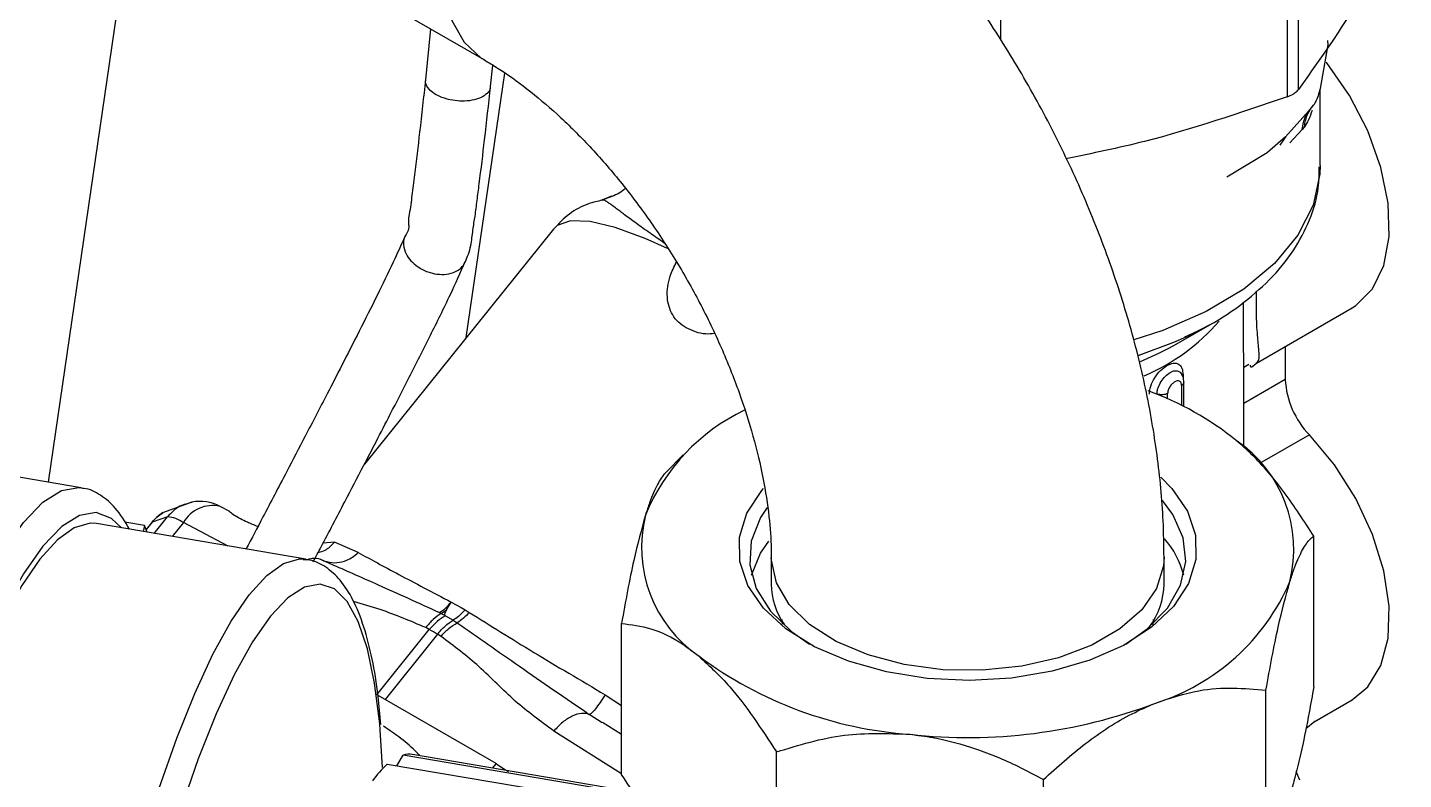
# Model space of a CAD drawing. Extents: x 75 to 2075, y 25 to 1460.
# Drawn here: x 1708.9 to 1787.7, y 811.7 to 854.8 of the extents above; entities that cross this region are included whole.
import ezdxf

# ---------------------------------------------------------------- set-up
doc = ezdxf.new("R2010")
doc.units = 0
doc.header["$LTSCALE"] = 5
doc.linetypes.add('SLD-KATı', pattern=[0])
doc.layers.get('0').update_dxf_attribs({"linetype": 'CONTINUOUS'})

msp = doc.modelspace()

# ---------------------------------------------------------------- linework, layer by layer
at = {"color": 7, "linetype": 'SLD-KATı'}
for p, q in [((1671.743, 889.536), (1735.047, 852.991)), ((1715.287, 864.398), (1710.106, 828.763)), ((1781.069, 863.885), (1781.069, 850.862)), ((1781.716, 851.27), (1781.716, 864.292)), ((1764.647, 859.419), (1764.647, 854.109)), ((1732.004, 854.748), (1731.709, 851.835)), ((1782.98, 851.337), (1783.418, 853.836)), ((1783.418, 853.836), (1783.407, 854.09)), ((1734.049, 837.06), (1736.253, 852.216)), ((1735.438, 851.444), (1735.563, 852.676)), ((1782.891, 851.035), (1782.98, 851.337)), ((1782.954, 846.917), (1782.954, 851.248)), ((1780.967, 848.554), (1782.464, 850.225)), ((1782.332, 850.038), (1782.227, 849.918)), ((1782.464, 850.225), (1782.585, 850.376)), ((1782.058, 849.141), (1781.928, 848.988)), ((1780.967, 848.554), (1779.938, 847.668)), ((1780.966, 848.554), (1780.853, 848.381)), ((1777.611, 846.278), (1779.921, 847.654)), ((1779.938, 847.668), (1779.921, 847.654)), ((1742.39, 845.134), (1741.807, 844.938)), ((1741.829, 844.953), (1741.866, 844.913)), ((1739.041, 843.271), (1728.216, 829.804)), ((1779.32, 835.596), (1784.791, 838.755)), ((1774.705, 836.676), (1776.764, 837.865)), ((1775.292, 837.101), (1776.764, 837.865)), ((1774.32, 836.462), (1774.705, 836.676)), ((1780.961, 836.544), (1780.961, 834.65)), ((1778.579, 830.774), (1778.579, 835.711)), ((1779.277, 835.578), (1779.307, 835.617)), ((1775.153, 833.103), (1775.153, 834.514)), ((1711.983, 828.444), (1686.207, 832.835)), ((1746.475, 830.332), (1745.477, 829.321)), ((1718.322, 827.626), (1716.702, 827.035)), ((1720.458, 827.109), (1719.941, 827.381)), ((1724.856, 824.349), (1712.867, 826.391)), ((1715.625, 826.279), (1714.486, 826.473)), ((1715.625, 826.279), (1715.536, 825.936)), ((1716.013, 826.443), (1715.709, 826.064)), ((1716.933, 826.784), (1716.047, 826.471)), ((1727.852, 824.74), (1726.49, 825.324)), ((1782.593, 817.035), (1782.593, 825.679)), ((1751.518, 824.461), (1751.518, 822.93)), ((1774.018, 822.93), (1774.018, 824.461)), ((1724.773, 824.361), (1724.856, 824.349)), ((1725.686, 824.356), (1725.702, 824.347)), ((1725.702, 824.347), (1726.442, 824.02)), ((1732.511, 821.298), (1732.616, 821.243)), ((1732.616, 821.243), (1732.911, 821.452)), ((1732.911, 821.452), (1733.18, 821.898)), ((1733.18, 821.898), (1733.756, 821.589)), ((1733.756, 821.589), (1733.984, 821.454)), ((1733.984, 821.454), (1734.221, 821.307)), ((1732.616, 821.243), (1732.841, 821.122)), ((1732.841, 821.122), (1732.851, 821.115)), ((1732.851, 821.115), (1733.293, 820.86)), ((1733.293, 820.86), (1733.528, 820.716)), ((1742.943, 812.024), (1742.943, 820.668)), ((1752.153, 820.629), (1752.143, 820.893)), ((1731.931, 820.322), (1731.726, 820.434)), ((1732.6, 819.93), (1732.394, 820.055)), ((1735.765, 812.642), (1728.991, 816.552)), ((1779.856, 808.209), (1779.856, 816.853)), ((1782.612, 815.042), (1784.791, 816.3)), ((1742.943, 814.314), (1741.857, 814.998)), ((1782.143, 814.648), (1782.662, 815.074)), ((1729.251, 812.424), (1729.122, 814.566)), ((1730.076, 812.503), (1730.425, 813.129)), ((1742.414, 811.087), (1730.425, 813.129)), ((1742.959, 811.121), (1730.97, 813.163)), ((1735.765, 812.642), (1735.536, 812.385)), ((1751.819, 804.665), (1751.819, 813.309)), ((1741.507, 810.555), (1729.518, 812.597)), ((1781.801, 811.698), (1781.593, 812.182)), ((1767.109, 803.085), (1767.109, 811.729))]:
    msp.add_line(p, q, dxfattribs=at)
at = {"color": 8, "linetype": 'SLD-KATı'}
for p, q in [((1781.928, 848.988), (1781.224, 848.222)), ((1780.853, 848.381), (1780.656, 848.081)), ((1741.829, 844.953), (1742.387, 845.176)), ((1778.579, 835.361), (1778.866, 835.527)), ((1775.106, 834.917), (1775.106, 834.794)), ((1775.019, 834.314), (1775.019, 833.17)), ((1780.961, 834.65), (1778.579, 833.275)), ((1773.616, 833.821), (1773.616, 833.804)), ((1774.222, 833.545), (1774.222, 833.854)), ((1782.349, 831.481), (1779.489, 829.83)), ((1716.047, 826.471), (1715.713, 826.055)), ((1716.013, 826.443), (1716.047, 826.471)), ((1716.165, 825.829), (1716.933, 826.784)), ((1717.848, 826.451), (1717.205, 825.652)), ((1720.408, 825.106), (1717.848, 826.451)), ((1726.49, 825.324), (1725.847, 825.273)), ((1728.929, 816.588), (1731.931, 820.322)), ((1732.394, 820.055), (1729.392, 816.321)), ((1742.001, 816.588), (1742.943, 815.96)), ((1741.838, 814.971), (1741.093, 815.462)), ((1742.943, 812.062), (1739.063, 814.507))]:
    msp.add_line(p, q, dxfattribs=at)
at = {"color": 8, "linetype": 'SLD-KATı', "flags": 128}
for points in [[(1746.295, 872.478), (1745.853, 872.696), (1744.532, 872.995), (1743.053, 872.874), (1741.476, 872.338), (1739.866, 871.409), (1738.29, 870.124), (1736.811, 868.537), (1735.49, 866.713), (1734.381, 864.726), (1733.529, 862.657), (1732.97, 860.591), (1732.726, 858.613), (1732.808, 856.804), (1733.211, 855.238), (1733.92, 853.978), (1734.905, 853.077), (1735.027, 853.003)], [(1782.954, 846.917), (1782.935, 846.425), (1782.551, 844.648), (1781.68, 842.928), (1780.345, 841.311), (1778.579, 839.838), (1776.429, 838.546), (1773.949, 837.469), (1772.282, 836.924)], [(1745.572, 842.169), (1744.3, 842.736), (1742.572, 843.369), (1741.138, 843.706), (1740.025, 843.741), (1739.258, 843.473), (1739.041, 843.271)], [(1772.544, 836.038), (1774.587, 836.788), (1775.292, 837.101)], [(1772.659, 835.681), (1773.724, 836.156), (1774.32, 836.462)], [(1706.604, 823.19), (1707.532, 824.82), (1708.684, 826.465), (1709.8, 827.63), (1710.864, 828.299), (1711.859, 828.46), (1711.983, 828.444)], [(1714.298, 826.147), (1713.728, 826.688), (1712.853, 827.023), (1711.896, 826.868), (1710.872, 826.224), (1709.797, 825.103), (1708.689, 823.521), (1707.564, 821.502)], [(1774.018, 824.48), (1773.986, 823.968), (1773.584, 822.674), (1772.74, 821.454), (1771.487, 820.357), (1769.878, 819.428), (1767.977, 818.705), (1765.863, 818.217), (1763.622, 817.985), (1761.347, 818.019), (1759.13, 818.316), (1757.061, 818.864), (1755.226, 819.642), (1753.7, 820.617), (1752.546, 821.75), (1751.809, 822.993), (1751.522, 824.297), (1751.518, 824.436)], [(1714.379, 762.733), (1714.3, 762.748), (1713.5, 763.138), (1712.786, 763.956), (1712.168, 765.189), (1711.655, 766.82), (1711.253, 768.826), (1710.969, 771.179), (1710.805, 773.846), (1710.766, 776.789), (1710.85, 779.968), (1711.057, 783.337), (1711.385, 786.849), (1711.828, 790.456), (1712.38, 794.105), (1713.033, 797.747), (1713.779, 801.33), (1714.607, 804.803), (1715.505, 808.119), (1716.46, 811.23), (1717.46, 814.092), (1718.49, 816.666), (1719.535, 818.915), (1720.582, 820.809), (1721.615, 822.319), (1722.619, 823.426), (1723.582, 824.113), (1724.488, 824.37), (1724.773, 824.361)], [(1729.122, 814.566), (1729.09, 814.925), (1728.798, 817.25), (1728.385, 819.212), (1727.857, 820.782), (1727.222, 821.936), (1726.49, 822.656), (1725.672, 822.932), (1724.78, 822.759), (1723.827, 822.141), (1722.829, 821.085), (1721.8, 819.609), (1721.8, 819.609)]]:
    msp.add_lwpolyline(points, dxfattribs=at)
at = {"color": 7, "linetype": 'SLD-KATı', "flags": 128}
for points in [[(1784.791, 838.755), (1785.001, 838.886), (1785.96, 839.843), (1786.606, 841.188), (1786.907, 842.854), (1786.848, 844.759), (1786.433, 846.809), (1785.682, 848.902), (1784.632, 850.935), (1783.335, 852.807), (1783.302, 852.848)], [(1784.791, 816.3), (1785.682, 817.034), (1786.433, 818.26), (1786.848, 819.83), (1786.907, 821.668), (1786.606, 823.681), (1785.96, 825.772), (1785.001, 827.835), (1783.777, 829.77), (1782.349, 831.481)], [(1760.455, 817.517), (1758.121, 817.89), (1755.944, 818.503), (1754.001, 819.337), (1752.355, 820.363), (1751.064, 821.546), (1750.172, 822.846), (1749.709, 824.219), (1749.69, 825.617), (1750.117, 826.993), (1750.975, 828.301), (1751.071, 828.412)], [(1773.828, 829.056), (1774.472, 828.405), (1775.364, 827.105), (1775.828, 825.732), (1775.846, 824.334), (1775.419, 822.958), (1774.562, 821.65), (1773.302, 820.456), (1771.685, 819.415), (1769.763, 818.564), (1767.603, 817.931), (1765.279, 817.539), (1762.869, 817.399), (1760.455, 817.517)], [(1771.824, 819.491), (1773.046, 820.358), (1774.206, 821.555), (1774.954, 822.857), (1775.261, 824.217), (1775.116, 825.587), (1774.526, 826.916), (1773.923, 827.722)], [(1751.281, 827.31), (1750.903, 826.735), (1750.373, 825.397), (1750.291, 824.026), (1750.661, 822.671), (1751.468, 821.381), (1752.683, 820.202), (1753.712, 819.491)], [(1712.867, 826.391), (1712.5, 826.413), (1711.593, 826.155), (1710.63, 825.468), (1709.626, 824.361), (1708.593, 822.851), (1707.546, 820.958), (1706.501, 818.708), (1705.471, 816.134), (1704.471, 813.272), (1703.516, 810.161), (1702.618, 806.846), (1701.79, 803.372), (1701.044, 799.79), (1700.391, 796.148), (1699.839, 792.498), (1699.396, 788.892), (1699.069, 785.379), (1698.861, 782.01), (1698.777, 778.831), (1698.816, 775.888), (1698.98, 773.221), (1699.264, 770.868), (1699.666, 768.862), (1700.18, 767.231), (1700.798, 765.998), (1701.511, 765.181), (1702.311, 764.79), (1702.371, 764.779)], [(1750.394, 823.445), (1750.903, 824.693), (1751.378, 825.397)], [(1773.393, 820.893), (1773.393, 820.888), (1773.375, 820.535)], [(1721.8, 819.609), (1720.757, 817.735), (1719.714, 815.491), (1718.687, 812.912), (1717.693, 810.035), (1716.746, 806.905), (1715.86, 803.57), (1715.05, 800.08), (1714.326, 796.487), (1713.701, 792.847), (1713.184, 789.214), (1712.782, 785.643), (1712.502, 782.19), (1712.348, 778.905), (1712.322, 775.839), (1712.425, 773.038), (1712.654, 770.546), (1712.962, 768.621)]]:
    msp.add_lwpolyline(points, dxfattribs=at)
at = {"color": 8, "linetype": 'SLD-KATı'}
for centre, radius, start, end in [((1768.092, 845.926), 12.057, 293.39295, 318.90939), ((1719.51, 825.531), 1.899, 76.87906, 151.0075)]:
    msp.add_arc(centre, radius, start, end, dxfattribs=at)
at = {"color": 7, "linetype": 'SLD-KATı'}
for centre, radius, start, end in [((1766.92, 817.124), 17.98, 51.32656, 69.87092), ((1785.831, 834.894), 4.876, 182.8622, 224.42258), ((1754.95, 822.524), 11.497, 115.63177, 157.72088), ((1773.886, 824.913), 7.567, 345.89001, 55.65255), ((1718.778, 825.167), 2.5, 62.28202, 100.25359), ((1717.962, 824.877), 2.5, 120.71664, 141.20543), ((1751.651, 825.038), 7.567, 165.89001, 235.65255), ((1705.277, 822.108), 11.157, 19.8473, 21.95277), ((1716.761, 824.888), 1.904, 55.19885, 84.84208), ((1770.107, 822.137), 5.202, 14.55298, 40.72377), ((1755.653, 822.973), 4.135, 180.59408, 215.25375), ((1769.792, 822.998), 4.227, 323.36426, 359.08165), ((1769.802, 827.963), 12.427, 287.22916, 336.8064), ((1716.075, 792.322), 32.178, 59.52698, 60.47839), ((1761.044, 837.159), 22.893, 233.35851, 266.04332), ((1762.804, 844.234), 30.099, 263.62856, 290.77973), ((1730.772, 811.937), 1.242, 80.84939, 106.25069), ((1733.597, 808.062), 6.1, 131.96313, 143.87126)]:
    msp.add_arc(centre, radius, start, end, dxfattribs=at)
msp.add_ellipse((1735.62, 813.417), major_axis=(1.949, -1.566), ratio=0.211459, start_param=4.954083, end_param=5.31777, dxfattribs=at)
for points, knots in [([(1774.018, 824.461), (1774.008, 825.155), (1773.978, 827.087), (1773.667, 830.319), (1773.006, 834.145), (1772.04, 837.986), (1770.791, 841.808), (1769.275, 845.578), (1767.509, 849.268), (1765.509, 852.85), (1763.291, 856.295), (1760.869, 859.578), (1758.261, 862.67), (1755.479, 865.546), (1752.535, 868.172), (1749.476, 870.53), (1747.35, 871.832), (1746.296, 872.477)], [0, 0, 0, 0, 0.038709, 0.107772, 0.176737, 0.245541, 0.314086, 0.382379, 0.450491, 0.518523, 0.586594, 0.654798, 0.723253, 0.792087, 0.861411, 0.931301, 1, 1, 1, 1]), ([(1787.732, 860.82), (1786.735, 859.055), (1784.729, 855.508), (1782.723, 852.687), (1781.716, 851.27)], [0, 0, 0, 0, 0.497539, 1, 1, 1, 1]), ([(1735.047, 852.991), (1735.32, 852.828), (1736.112, 852.355), (1737.523, 851.349), (1739.261, 849.887), (1741.029, 848.146), (1742.777, 846.155), (1744.457, 843.947), (1746.026, 841.566), (1747.444, 839.063), (1748.679, 836.493), (1749.705, 833.917), (1750.506, 831.398), (1751.076, 828.997), (1751.408, 826.826), (1751.511, 825.35), (1751.517, 824.623), (1751.518, 824.461)], [0, 0, 0, 0, 0.036915, 0.106887, 0.177857, 0.250002, 0.323173, 0.397151, 0.471683, 0.546501, 0.621325, 0.695808, 0.76969, 0.84273, 0.914724, 0.981079, 1, 1, 1, 1]), ([(1731.709, 851.835), (1731.599, 850.839), (1731.399, 849.036), (1731.159, 847.001), (1731.003, 845.796), (1730.936, 845.223), (1730.866, 844.661), (1730.79, 844.17), (1730.718, 843.785), (1730.789, 843.22), (1730.644, 843.011), (1730.525, 842.84)], [0, 0, 0, 0, 0.330352, 0.597572, 0.664201, 0.72435, 0.782571, 0.845363, 0.889551, 0.90967, 1, 1, 1, 1]), ([(1733.994, 841.415), (1734.113, 841.692), (1734.323, 842.18), (1734.417, 843.214), (1734.561, 844.043), (1734.671, 844.938), (1734.862, 846.404), (1735.126, 848.607), (1735.327, 850.434), (1735.438, 851.444)], [0, 0, 0, 0, 0.108568, 0.191388, 0.26749, 0.351441, 0.444202, 0.692916, 1, 1, 1, 1]), ([(1781.069, 850.862), (1781.188, 850.911), (1781.331, 850.968), (1781.539, 851.094), (1781.647, 851.182), (1781.706, 851.257), (1781.716, 851.27)], [0, 0, 0, 0, 0.417257, 0.500004, 0.917255, 1, 1, 1, 1]), ([(1781.069, 850.862), (1778.346, 849.926), (1774.122, 848.473), (1769.9, 847.613), (1768.4, 847.308)], [0, 0, 0, 0, 0.644751, 1, 1, 1, 1]), ([(1782.585, 850.376), (1782.64, 850.46), (1782.751, 850.628), (1782.844, 850.9), (1782.891, 851.035)], [0, 0, 0, 0, 0.499999, 1, 1, 1, 1]), ([(1781.928, 848.988), (1781.973, 849.248), (1782.052, 849.714), (1782.338, 850.069), (1782.464, 850.225)], [0, 0, 0, 0, 0.559584, 1, 1, 1, 1]), ([(1782.058, 849.141), (1782.1, 849.4), (1782.176, 849.864), (1782.46, 850.219), (1782.585, 850.376)], [0, 0, 0, 0, 0.5595675, 1, 1, 1, 1]), ([(1782.494, 850.08), (1782.43, 849.886), (1782.303, 849.497), (1782.14, 849.26), (1782.058, 849.141)], [0, 0, 0, 0, 0.49945, 1, 1, 1, 1]), ([(1775.199, 837.095), (1775.59, 837.27), (1776.747, 837.787), (1778.399, 838.878), (1780.113, 840.34), (1781.465, 841.99), (1782.397, 843.768), (1782.898, 845.411), (1782.905, 846.444), (1782.908, 846.846)], [0, 0, 0, 0, 0.084852, 0.251099, 0.417915, 0.583427, 0.745021, 0.900737, 1, 1, 1, 1]), ([(1743.152, 845.61), (1743.151, 845.609), (1742.955, 845.386), (1742.672, 845.26), (1742.39, 845.133)], [0, 0, 0, 0, 0.0038584, 1, 1, 1, 1]), ([(1741.837, 844.924), (1741.576, 844.869), (1740.944, 844.735), (1739.928, 844.202), (1739.339, 843.581), (1739.05, 843.276)], [0, 0, 0, 0, 0.2649018, 0.6396083, 1, 1, 1, 1]), ([(1730.525, 842.84), (1730.307, 842.35), (1729.795, 841.195), (1728.915, 839.415), (1727.934, 837.451), (1726.976, 835.575), (1726.152, 833.971), (1725.45, 832.615), (1724.674, 831.12), (1723.659, 829.174), (1722.527, 827.015), (1721.752, 825.546), (1721.429, 824.932)], [0, 0, 0, 0, 0.076732, 0.180761, 0.29445, 0.40341, 0.496218, 0.56504, 0.632592, 0.749116, 0.895206, 1, 1, 1, 1]), ([(1725.286, 824.208), (1725.436, 824.492), (1726.037, 825.634), (1726.997, 827.466), (1728.046, 829.476), (1728.914, 831.148), (1729.786, 832.836), (1730.825, 834.862), (1731.975, 837.148), (1733.058, 839.317), (1733.711, 840.782), (1733.994, 841.415)], [0, 0, 0, 0, 0.051005, 0.205018, 0.327726, 0.409399, 0.502235, 0.626316, 0.765493, 0.898598, 1, 1, 1, 1]), ([(1778.578, 835.711), (1778.579, 835.719), (1778.584, 835.934), (1778.573, 836.506), (1778.569, 837.552), (1778.571, 838.493), (1778.573, 839.092)], [0, 0, 0, 0, 0.009808, 0.278004, 0.541123, 1, 1, 1, 1]), ([(1774.186, 835.458), (1774.31, 835.514), (1774.559, 835.628), (1774.861, 835.564), (1775.067, 835.333), (1775.093, 835.056), (1775.106, 834.917)], [0, 0, 0, 0, 0.247525, 0.49664, 0.748041, 1, 1, 1, 1]), ([(1778.942, 835.47), (1778.95, 835.425), (1778.973, 835.297), (1779.177, 835.475), (1779.309, 835.591)], [0, 0, 0, 0, 0.350219, 1, 1, 1, 1]), ([(1773.177, 833.804), (1773.193, 833.96), (1773.225, 834.27), (1773.467, 834.761), (1773.804, 835.192), (1774.059, 835.369), (1774.186, 835.458)], [0, 0, 0, 0, 0.252784, 0.503901, 0.752739, 1, 1, 1, 1]), ([(1774.872, 835.121), (1774.932, 835.076), (1775.011, 835.014), (1775.042, 834.893), (1775.05, 834.863)], [0, 0, 0, 0, 0.746993, 1, 1, 1, 1]), ([(1775.152, 834.498), (1775.15, 834.553), (1775.147, 834.665), (1775.103, 834.823), (1775.033, 834.969), (1774.964, 835.044), (1774.929, 835.083)], [0, 0, 0, 0, 0.237156, 0.484805, 0.73914, 1, 1, 1, 1]), ([(1775.019, 834.314), (1775.017, 834.342), (1775.014, 834.398), (1774.991, 834.467), (1774.955, 834.521), (1774.89, 834.57), (1774.781, 834.586), (1774.628, 834.529), (1774.472, 834.407), (1774.359, 834.264), (1774.29, 834.137), (1774.252, 834.04), (1774.227, 833.943), (1774.223, 833.884), (1774.222, 833.854)], [0, 0, 0, 0, 0.061698, 0.123524, 0.185499, 0.247904, 0.373269, 0.499984, 0.626521, 0.752068, 0.814625, 0.876617, 0.938253, 1, 1, 1, 1]), ([(1782.593, 825.679), (1782.041, 826.529), (1780.919, 828.258), (1779.392, 830.07), (1778.455, 830.896), (1778.155, 831.161)], [0, 0, 0, 0, 0.3967467, 0.8067521, 1, 1, 1, 1]), ([(1745.483, 829.315), (1745.46, 829.296), (1745.305, 829.161), (1744.996, 828.673), (1744.622, 827.839), (1744.39, 827.125), (1744.312, 826.883)], [0, 0, 0, 0, 0.0611654, 0.4291869, 0.8063758, 1, 1, 1, 1]), ([(1714.754, 826.069), (1714.502, 826.502), (1714.047, 827.285), (1713.149, 828.02), (1712.444, 828.408), (1712.054, 828.416), (1712.009, 828.417)], [0, 0, 0, 0, 0.376858, 0.681881, 0.963026, 1, 1, 1, 1]), ([(1722.108, 826.221), (1721.904, 826.306), (1721.549, 826.455), (1721.062, 826.676), (1720.707, 826.89), (1720.5, 827.073), (1720.467, 827.092), (1720.453, 827.1)], [0, 0, 0, 0, 0.232999, 0.406073, 0.626133, 0.845349, 1, 1, 1, 1]), ([(1744.312, 826.883), (1744.084, 826.062), (1743.604, 824.324), (1743.171, 821.93), (1742.943, 820.668)], [0, 0, 0, 0, 0.472492, 1, 1, 1, 1]), ([(1781.225, 823.068), (1781.303, 823.31), (1781.531, 824.011), (1781.906, 824.859), (1782.283, 825.428), (1782.506, 825.609), (1782.593, 825.679)], [0, 0, 0, 0, 0.163832, 0.47463, 0.794388, 1, 1, 1, 1]), ([(1725.702, 824.347), (1725.718, 824.339), (1725.757, 824.32), (1725.876, 824.268), (1726.164, 824.171), (1726.637, 824.127), (1727.14, 824.256), (1727.551, 824.472), (1727.748, 824.647), (1727.852, 824.74)], [0, 0, 0, 0, 0.025428, 0.05987, 0.160954, 0.413107, 0.667894, 0.824483, 1, 1, 1, 1]), ([(1727.852, 824.74), (1728.577, 824.345), (1730.028, 823.556), (1732.13, 822.451), (1733.18, 821.898)], [0, 0, 0, 0, 0.500198, 1, 1, 1, 1]), ([(1729.154, 814.873), (1729.107, 815.425), (1728.991, 816.799), (1728.671, 818.676), (1728.202, 820.531), (1727.604, 822.022), (1726.891, 823.151), (1726.055, 823.904), (1725.292, 824.316), (1724.831, 824.322), (1724.711, 824.324)], [0, 0, 0, 0, 0.103619, 0.258216, 0.414536, 0.57362, 0.719242, 0.844743, 0.959458, 1, 1, 1, 1]), ([(1779.856, 816.853), (1780.084, 818.116), (1780.517, 820.51), (1780.998, 822.247), (1781.225, 823.068)], [0, 0, 0, 0, 0.5275076, 1, 1, 1, 1]), ([(1732.911, 821.452), (1732.868, 821.377), (1732.811, 821.278), (1732.802, 821.18), (1732.818, 821.143), (1732.834, 821.129), (1732.841, 821.122)], [0, 0, 0, 0, 0.627852, 0.83747, 0.922738, 1, 1, 1, 1]), ([(1733.984, 821.454), (1733.861, 821.318), (1733.64, 821.076), (1733.399, 820.926), (1733.293, 820.86)], [0, 0, 0, 0, 0.559652, 1, 1, 1, 1]), ([(1734.221, 821.307), (1735.422, 820.554), (1737.825, 819.049), (1740.609, 817.409), (1742.001, 816.588)], [0, 0, 0, 0, 0.500132, 1, 1, 1, 1]), ([(1732.851, 821.115), (1732.689, 821.014), (1732.365, 820.812), (1732.076, 820.486), (1731.931, 820.322)], [0, 0, 0, 0, 0.5, 1, 1, 1, 1]), ([(1732.394, 820.055), (1732.537, 820.22), (1732.822, 820.548), (1733.136, 820.756), (1733.293, 820.86)], [0, 0, 0, 0, 0.5, 1, 1, 1, 1]), ([(1733.528, 820.716), (1734.698, 819.895), (1737.093, 818.215), (1739.739, 816.394), (1741.093, 815.462)], [0, 0, 0, 0, 0.488302, 1, 1, 1, 1]), ([(1742.943, 820.668), (1743.495, 820.602), (1744.618, 820.469), (1746.145, 819.749), (1747.081, 819.023), (1747.381, 818.79)], [0, 0, 0, 0, 0.396747, 0.806752, 1, 1, 1, 1]), ([(1739.063, 814.507), (1738.307, 815.06), (1736.771, 816.185), (1734.861, 818.23), (1733.344, 819.37), (1732.6, 819.93)], [0, 0, 0, 0, 0.330144, 0.671143, 1, 1, 1, 1]), ([(1747.381, 818.79), (1747.976, 818.24), (1749.534, 816.797), (1750.946, 814.642), (1751.819, 813.309)], [0, 0, 0, 0, 0.381419, 1, 1, 1, 1]), ([(1742.001, 816.588), (1741.903, 816.432), (1741.706, 816.119), (1741.438, 815.76), (1741.218, 815.515), (1741.134, 815.48), (1741.093, 815.462)], [0, 0, 0, 0, 0.250193, 0.500062, 0.750027, 1, 1, 1, 1]), ([(1773.483, 816.093), (1774.336, 816.378), (1776.574, 817.127), (1778.602, 816.958), (1779.856, 816.853)], [0, 0, 0, 0, 0.381419, 1, 1, 1, 1]), ([(1782.593, 817.035), (1782.506, 816.543), (1782.286, 815.304), (1781.91, 813.44), (1781.535, 811.863), (1781.303, 811.084), (1781.225, 810.82)], [0, 0, 0, 0, 0.2056137, 0.5170117, 0.8361666, 1, 1, 1, 1]), ([(1767.109, 811.729), (1767.902, 812.44), (1769.514, 813.885), (1771.707, 815.313), (1773.052, 815.904), (1773.483, 816.093)], [0, 0, 0, 0, 0.3967467, 0.8067521, 1, 1, 1, 1]), ([(1751.819, 813.309), (1753.093, 813.704), (1755.509, 814.455), (1758.195, 814.364), (1759.464, 814.321)], [0, 0, 0, 0, 0.527508, 1, 1, 1, 1]), ([(1759.464, 814.321), (1759.903, 814.264), (1761.173, 814.101), (1763.268, 813.523), (1765.374, 812.658), (1766.621, 811.99), (1767.109, 811.729)], [0, 0, 0, 0, 0.1638321, 0.4746302, 0.7943879, 1, 1, 1, 1]), ([(1747.381, 806.542), (1746.787, 807.092), (1745.228, 808.535), (1743.816, 810.69), (1742.943, 812.024)], [0, 0, 0, 0, 0.381419, 1, 1, 1, 1])]:
    msp.add_open_spline(points, degree=3, knots=knots, dxfattribs=at)
at = {"color": 8, "linetype": 'SLD-KATı'}
for points, knots in [([(1735.421, 851.446), (1735.422, 851.409), (1735.426, 851.266), (1735.252, 851.033), (1734.895, 850.79), (1734.386, 850.638), (1733.825, 850.592), (1733.224, 850.644), (1732.67, 850.794), (1732.21, 851.025), (1731.874, 851.308), (1731.699, 851.593), (1731.72, 851.772), (1731.727, 851.831)], [0, 0, 0, 0, 0.034329, 0.13413, 0.239329, 0.344528, 0.444328, 0.534823, 0.649291, 0.739787, 0.830282, 0.944751, 1, 1, 1, 1]), ([(1745.39, 842.473), (1745.11, 842.665), (1744.524, 843.066), (1743.76, 843.618), (1743.223, 844.015), (1742.868, 844.282), (1742.641, 844.452), (1742.425, 844.613), (1742.286, 844.712), (1742.181, 844.785), (1742.088, 844.847), (1741.938, 844.937), (1741.872, 844.946), (1741.829, 844.953)], [0, 0, 0, 0, 0.133707, 0.280203, 0.434792, 0.496268, 0.563903, 0.637633, 0.717374, 0.733046, 0.781181, 0.858646, 1, 1, 1, 1]), ([(1730.538, 842.834), (1730.523, 842.809), (1730.44, 842.674), (1730.435, 842.332), (1730.556, 841.882), (1730.859, 841.453), (1731.279, 841.085), (1731.803, 840.816), (1732.383, 840.674), (1732.937, 840.668), (1733.445, 840.816), (1733.821, 841.077), (1733.932, 841.318), (1733.981, 841.422)], [0, 0, 0, 0, 0.020141, 0.110517, 0.22484, 0.315218, 0.40559, 0.51989, 0.610243, 0.709882, 0.814913, 0.919952, 1, 1, 1, 1]), ([(1746.64, 837.618), (1746.486, 837.72), (1746.177, 837.924), (1745.737, 838.489), (1745.492, 839.376), (1745.623, 840.447), (1745.958, 841.117), (1746.091, 841.385)], [0, 0, 0, 0, 0.131354, 0.2635, 0.533773, 0.813655, 1, 1, 1, 1]), ([(1779.307, 835.617), (1779.363, 835.663), (1779.486, 835.765), (1779.464, 836.179), (1779.418, 836.695), (1779.371, 837.184), (1779.331, 837.767), (1779.296, 838.566), (1779.307, 839.294), (1779.314, 839.733)], [0, 0, 0, 0, 0.1832647, 0.4061808, 0.5229113, 0.6264774, 0.7375615, 0.8418333, 1, 1, 1, 1]), ([(1748.262, 837.287), (1748.096, 837.271), (1747.488, 837.214), (1746.997, 837.448), (1746.64, 837.618)], [0, 0, 0, 0, 0.272167, 1, 1, 1, 1]), ([(1773.616, 833.821), (1773.619, 833.878), (1773.625, 833.991), (1773.689, 834.234), (1773.836, 834.538), (1774.09, 834.853), (1774.375, 835.073), (1774.658, 835.184), (1774.801, 835.142), (1774.872, 835.121)], [0, 0, 0, 0, 0.084756, 0.16934, 0.336879, 0.503109, 0.668423, 0.833748, 1, 1, 1, 1]), ([(1775.149, 834.498), (1775.149, 834.493), (1775.155, 834.457), (1775.116, 834.389), (1775.051, 834.339), (1775.019, 834.314)], [0, 0, 0, 0, 0.074563, 0.537282, 1, 1, 1, 1]), ([(1718.341, 827.598), (1718.099, 827.546), (1717.551, 827.428), (1717.154, 827.015), (1716.933, 826.784)], [0, 0, 0, 0, 0.440889, 1, 1, 1, 1]), ([(1716.047, 826.471), (1716.163, 826.602), (1716.356, 826.821), (1716.607, 826.969), (1716.708, 827.029)], [0, 0, 0, 0, 0.597654, 1, 1, 1, 1]), ([(1725.57, 824.747), (1725.705, 824.78), (1726.06, 824.866), (1726.326, 825.149), (1726.49, 825.324)], [0, 0, 0, 0, 0.381801, 1, 1, 1, 1]), ([(1724.885, 824.314), (1724.999, 824.356), (1725.291, 824.464), (1725.537, 824.397), (1725.686, 824.356)], [0, 0, 0, 0, 0.392086, 1, 1, 1, 1]), ([(1726.442, 824.02), (1727.275, 823.654), (1729.133, 822.837), (1731.31, 821.845), (1732.511, 821.298)], [0, 0, 0, 0, 0.448627, 1, 1, 1, 1]), ([(1731.726, 820.434), (1730.869, 820.799), (1729.533, 821.368), (1728.103, 821.781), (1727.591, 821.93)], [0, 0, 0, 0, 0.641946, 1, 1, 1, 1]), ([(1731.381, 813.093), (1731.368, 813.108), (1731.313, 813.169), (1730.716, 813.821), (1729.984, 814.321), (1729.303, 814.784)], [0, 0, 0, 0, 0.0226587, 0.0927851, 1, 1, 1, 1])]:
    msp.add_open_spline(points, degree=3, knots=knots, dxfattribs=at)
at = {"color": 7, "linetype": 'SLD-KATı'}
for points in [[(1774.222, 833.854), (1774.178, 833.835), (1774.091, 833.796), (1773.93, 833.773), (1773.763, 833.778), (1773.665, 833.807), (1773.616, 833.821)], [(1732.511, 821.298), (1732.629, 821.375), (1732.866, 821.528), (1733.075, 821.775), (1733.18, 821.898)], [(1734.221, 821.307), (1734.11, 821.186), (1733.89, 820.943), (1733.649, 820.791), (1733.528, 820.716)], [(1732.616, 821.243), (1732.459, 821.14), (1732.144, 820.933), (1731.865, 820.601), (1731.726, 820.434)], [(1732.6, 819.93), (1732.748, 820.091), (1733.043, 820.413), (1733.366, 820.615), (1733.528, 820.716)], [(1741.093, 815.462), (1740.947, 815.494), (1740.655, 815.558), (1740.12, 815.388), (1739.567, 815.046), (1739.231, 814.686), (1739.063, 814.507)]]:
    msp.add_open_spline(points, degree=3, dxfattribs=at)

doc.saveas('drawing.dxf')
